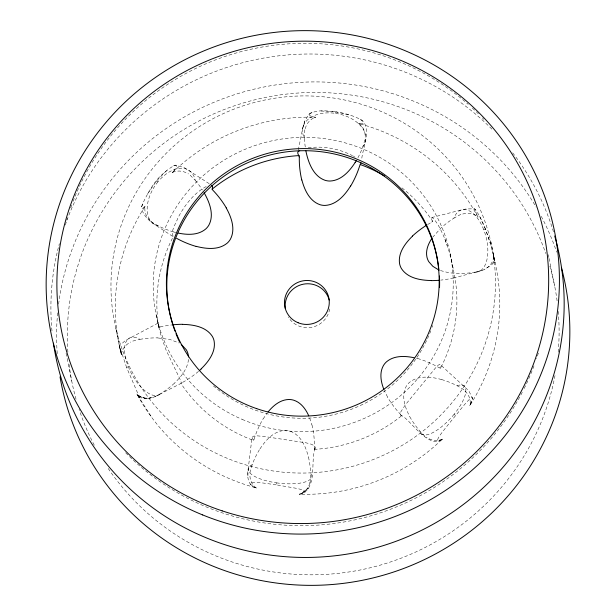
<?xml version="1.0" encoding="UTF-8"?>
<svg xmlns="http://www.w3.org/2000/svg" width="616" height="616" viewBox="0 0 616 616"><rect width="100%" height="100%" fill="white"/><g stroke="black" fill="none" stroke-linecap="round" stroke-linejoin="round"><path stroke-width="0.46" stroke-dasharray="3.08 2.31" d="M314.545 448.032L314.537 448.771M314.537 449.018L314.53 449.349A150.142 147.024 -11.5 0 0 401.709 415.708L400.793 414.745M314.53 449.349L315.377 447.362L314.191 445.661L311.319 444.236L306.183 442.85L264.433 436.513L257.465 435.866L253.538 436.143L252.036 437.375L248.179 469.107C246.785 476.461 247.963 486.224 256.395 487.911A192.408 188.411 -11.5 0 1 137.106 394.356M173.65 171.225C185 154.716 156.895 177.362 156.479 181.019C154.447 180.673 133.965 216.516 144.437 206.93M247.886 475.922L248.179 469.107M160.098 326.896C157.434 328.528 157.889 319.843 158.435 325.294M188.481 359.428C187.503 368.976 181.073 376.853 174.351 383.229M439.293 367.69L440.455 368.353L440.625 365.365L439.893 364.333L438.199 365.173L435.158 368.353L405.274 404.951L400.87 411.75L400.285 413.906L400.785 415.276C409.324 417.648 428.428 450.619 442.457 438.969A192.408 188.411 -11.5 0 1 299.361 494.194L303.919 493.2L304.951 492.492L305.066 491.583L302.803 490.059L297.844 488.573L276.176 484.83L276.422 482.836A32.071 10.418 6.9 0 1 252.167 464.703A92.423 90.506 -11.5 0 1 259.952 448.841M315.246 448.279C310.041 460.406 317.987 488.38 300.824 494.009L308.423 488.18L300.824 494.009M298.306 150.004L302.787 127.928L304.627 121.391L308.955 114.214C317.871 108.709 329.837 111.211 339.77 112.459C345.938 113.66 352.021 115.446 357.727 118.103C374.351 123.608 362.3 148.664 361.738 159.221M305.251 146.978A93.378 91.438 -11.5 0 1 304.458 138.215A32.071 20.983 11.8 0 1 335.551 113.359L335.882 111.796L350.874 115.369M302.787 127.928L304.627 121.391M141.672 206.899L142.874 203.319M154.724 396.766L180.95 383.452A150.142 147.024 -11.5 0 0 253.623 440.448L254.023 439.185M308.955 114.214L310.079 115.785L314.16 117.001M357.919 157.75A92.423 90.506 -11.5 0 0 362.87 146.747L364.934 139.855A22.137 21.675 -11.5 0 0 365.203 137.453M252.167 464.703L250.142 471.602A22.137 21.675 -11.5 0 0 249.873 474.012M493.608 256.795A192.408 188.411 -11.5 0 1 469.792 405.567C478.778 387.056 463.117 405.983 459.929 410.295C453.676 418.048 447.17 425.61 441.225 433.602C439.508 435.574 433.572 444.837 441.333 439.793M493.547 255.625L490.251 243.158L486.27 231.27L485.431 229.09L483.675 229.537A32.071 16.663 75.6 0 1 475.198 272.149L482.29 270.37A22.137 21.675 -11.5 0 0 484.546 269.377C487.964 266.967 496.504 263.571 494.086 258.004M470.555 404.088L472.595 398.367L468.707 390.706L440.093 364.387M444.275 237.553C441.095 230.561 438.03 223.015 432.386 217.625C429.976 217.587 434.473 221.829 431.623 222.122M147.617 193.801L156.479 181.019L166.597 170.601M263.117 418.965L267.282 412.92M260.006 448.872C265.65 440.132 273.835 430.946 284.969 430.43A16.262 15.924 -11.5 0 1 290.074 431.177C300.901 434.996 305.859 446.739 308.423 457.072M432.586 237.383L440.725 228.236A93.378 91.438 -11.5 0 1 453.93 218.164M492.708 263.194L494.579 260.291L495.11 262.878M309.502 113.56L312.05 112.374M182.12 382.79L180.95 383.452L181.212 382.428L180.095 379.364L166.235 350.412L161.454 337.375L158.289 325.202M128.297 366.666A32.071 14.745 62.4 0 0 161.161 393.324L155.286 396.542A22.553 22.084 -11.5 0 1 152.383 397.551L145.946 398.698L137.768 395.433L138.869 397.035L139.609 397.636L126.626 367.536L128.297 366.666A32.071 14.745 62.4 0 1 139.878 339.308L132.786 341.087A22.137 21.675 -11.5 0 0 130.53 342.088M157.996 323.169L125.325 340.533L119.419 345.869L121.052 353.014L120.312 349.95M206.183 186.532C193.732 193.362 184.738 205.166 178.147 217.494C176.307 222.984 170.085 231.216 173.288 236.559A150.142 147.024 -11.5 0 0 158.782 327.196M173.558 165.812L175.845 165.134L184.454 167.768L210.726 184.646M482.29 270.37L453.645 278.016M431.716 217.564L462.577 209.609L466.32 208.955L474.628 208.793C482.675 218.888 486.394 231.87 490.467 243.898M145.946 398.698L137.768 395.433L139.208 397.435L142.796 398.213L145.946 398.698L151.036 397.859M308.169 147.863C323.13 145.653 338.754 148.633 352.175 155.501M321.036 111.011L335.882 111.796M157.727 337.938L169.931 339.462L179.148 343.027M360.09 123.716C361.253 123.747 364.826 124.355 363.994 122.261M276.176 484.83C273.566 484.784 237.599 477.87 254.893 487.302M401.709 415.708L400.785 415.276M175.837 232.525L173.466 231.885M416.401 358.266L417.586 358.581M441.61 379.572C431.192 376.692 418.441 375.036 409.447 382.397A16.262 15.924 -11.5 0 0 406.198 386.371C400.993 396.088 404.997 407.638 409.817 416.662M440.463 270.57L448.741 272.734L457.349 273.527A92.423 90.506 -11.5 0 0 475.19 272.11M173.45 231.932A93.378 91.438 -11.5 0 1 158.066 225.779L152.314 222.445A22.553 22.084 -11.5 0 1 149.988 220.49M441.626 379.533A93.378 91.438 -11.5 0 1 457.01 385.685L462.762 389.012A22.553 22.084 -11.5 0 1 465.088 390.968M352.699 155.779L353.692 156.349M354.169 156.626L355.07 157.18M360.283 119.419L363.217 121.406M156.479 181.019L157.865 181.928A32.071 20.028 -56.7 0 1 195.249 180.342L190.182 175.214A22.137 21.675 -11.5 0 0 188.196 173.804M172.665 236.367L154.254 224.278C148.464 220.451 143.151 215.038 141.464 208.123M457.026 385.655A32.071 11.373 -47.9 0 1 454.108 414.275L455.578 415.608M253.623 440.448L252.052 437.984M409.763 416.693A92.423 90.506 -11.5 0 0 419.858 431.092L424.894 436.243A22.137 21.675 -11.5 0 0 426.88 437.66M475.729 209.964L474.459 208.809L477.97 217.109A192.408 188.411 -11.5 0 0 358.681 123.546M137.768 395.433L152.137 417.995M387.556 397.05L384.33 390.536M479.61 216.339L485.431 229.09M444.983 239.308L449.272 251.975L452.698 266.104M126.626 367.536L119.419 345.869L115.646 327.342M309.671 418.041L311.889 424.971M494.633 260.622L494.278 259.29M445.037 239.439L447.301 245.669M120.69 351.528L119.481 346.192L119.643 346.977M493.285 254.516L493.993 257.58M493.662 256.148L494.178 258.404M120.259 349.711L119.981 348.502M119.912 348.202L119.689 347.185M548.286 254.693L548.848 257.48M549.041 258.404L554.7 286.224M490.79 241.634L494.463 259.706M156.21 314.999L158.774 327.566M66.074 353.23L71.733 381.042M450.227 253.977L454.962 277.716A150.142 147.024 -11.5 0 1 440.455 368.353M452.814 266.697L453.145 268.376M304.42 138.215L304.566 131.639A22.553 22.084 -11.5 0 1 305.143 128.675M483.675 229.537A32.071 16.663 75.6 0 0 453.915 218.133L459.79 214.922A22.553 22.084 -11.5 0 1 462.693 213.914M493.809 256.818A16.147 15.808 -11.5 0 1 484.492 269.269M121.475 354.67A192.408 188.411 -11.5 0 1 145.284 205.898M172.619 172.488A192.408 188.411 -11.5 0 1 315.715 117.271M462.732 214.029A16.147 15.808 -11.5 0 1 478.101 216.955M359.875 123.624A12.204 1.794 14.1 0 1 358.481 123.454M358.805 123.392A16.147 15.808 -11.5 0 1 365.08 137.437M454.108 414.275A32.071 11.373 -47.9 0 1 419.827 431.123M442.38 439.123A12.204 2.479 -47 0 1 441.248 439.932M442.542 439.154A16.147 15.808 -11.5 0 1 426.957 437.56M470.416 404.212A12.204 2.071 -57.7 0 1 469.669 405.659M465.003 391.06A16.147 15.808 -11.5 0 1 469.993 405.605M276.422 482.836A32.071 10.418 6.9 0 0 310.656 473.25L310.51 479.825A22.553 22.084 -11.5 0 1 309.933 482.79M256.256 487.934A12.204 2.68 14.5 0 1 254.747 487.302M256.271 488.072A16.147 15.808 -11.5 0 1 249.996 474.027M300.677 493.97A12.204 2.726 3.5 0 1 299.23 494.14M309.81 482.767A16.147 15.808 -11.5 0 1 299.43 494.378M308.47 457.057A93.378 91.438 -11.5 0 1 310.618 473.25M139.886 339.354A92.423 90.506 -11.5 0 1 157.727 337.876M121.29 354.231A12.204 0.647 74.4 0 1 120.844 352.452M121.267 354.647A16.147 15.808 -11.5 0 1 130.584 342.196M137.607 395.056A12.204 0.993 63.8 0 1 136.96 393.971M152.345 397.435A16.147 15.808 -11.5 0 1 136.975 394.51M174.382 383.26A93.378 91.438 -11.5 0 1 161.146 393.301M335.551 113.359A32.071 20.983 11.8 0 1 362.909 146.762M315.538 117.309A12.204 2.056 3.4 0 1 313.96 117.032M305.267 128.698A16.147 15.808 -11.5 0 1 315.646 117.086M173.45 171.364A12.204 1.586 -46.5 0 1 172.441 172.596M172.534 172.303A16.147 15.808 -11.5 0 1 188.126 173.905M158.05 225.81A32.071 20.028 -56.7 0 1 157.865 181.928M195.218 180.365A92.423 90.506 -11.5 0 1 202.425 189.998M145.153 206.168A12.204 1.401 -57.2 0 1 144.298 207.192M150.073 220.405A16.147 15.808 -11.5 0 1 145.083 205.86M401.978 187.895A150.142 147.024 -11.5 0 1 432.794 221.46M427.612 224.57A96.404 94.402 -11.5 0 1 431.677 222.214M453.63 277.939A97.574 95.549 -11.5 0 1 440.825 280.103M417.617 358.481A96.404 94.402 -11.5 0 1 439.239 367.783M400.862 414.691A97.574 95.549 -11.5 0 1 387.479 397.097M311.996 424.948A96.404 94.402 -11.5 0 1 314.437 448.025M254.1 439.208A97.574 95.549 -11.5 0 1 263.047 418.926M198.521 371.348A96.404 94.402 -11.5 0 1 182.066 382.705M160.114 326.981A97.574 95.549 -11.5 0 1 171.741 324.94M329.668 308.963A22.422 21.953 -11.5 0 1 311.658 327.296A22.422 21.953 -11.5 0 1 288.165 316.917M51.99 330.938A256.841 251.505 -11.5 0 1 59.359 243.659M66.913 220.158A256.841 251.505 -11.5 0 1 493.377 130.638M512.689 152.845A256.841 251.505 -11.5 0 1 553.638 232.371M432.694 325.51A136.506 133.672 -11.5 0 1 432.093 327.265M430.807 330.746A136.506 133.672 -11.5 0 1 212.104 384.777M538.376 353.068A246.092 240.979 -11.5 0 1 536.567 358.658M533.987 365.896A246.092 240.979 -11.5 0 1 523.523 389.843M522.276 392.276A246.092 240.979 -11.5 0 1 125.341 452.444M65.419 225.025A246.092 240.979 -11.5 0 1 67.252 218.565M70.694 207.923A246.092 240.979 -11.5 0 1 71.957 204.404M73.127 201.278A246.092 240.979 -11.5 0 1 468.206 104.335M472.357 108.07A246.092 240.979 -11.5 0 1 478.37 113.814M482.428 117.918A246.092 240.979 -11.5 0 1 483.76 119.304M57.234 353.623A256.841 251.505 -11.5 0 1 57.673 312.528M58.612 304.073A256.841 251.505 -11.5 0 1 263.171 87.156A256.841 251.505 -11.5 0 1 536.128 207.115M541.264 216.347A256.841 251.505 -11.5 0 1 556.718 252.183M549.872 266.258A246.092 240.979 -11.5 0 1 557.365 302.98M558.242 311.419A246.092 240.979 -11.5 0 1 558.088 353.569M555.001 375.575A246.092 240.979 -11.5 0 1 361.33 569.762A246.092 240.979 -11.5 0 1 107.115 466.836M94.287 445.206A246.092 240.979 -11.5 0 1 79.087 409.224M76.045 399.214A246.092 240.979 -11.5 0 1 68.954 363.355M67.899 352.09A246.092 240.979 -11.5 0 1 264.487 97.628A246.092 240.979 -11.5 0 1 545.799 253.484M229.429 459.205A192.408 188.411 -11.5 0 0 493.855 258.566A192.408 188.411 -11.5 0 0 186.363 135.689A192.408 188.411 -11.5 0 0 229.429 459.205M242.219 419.411A150.142 147.024 -11.5 0 0 452.413 267.883A150.142 147.024 -11.5 0 0 215.015 166.174A150.142 147.024 -11.5 0 0 242.219 419.411"/><path stroke-width="0.92" d="M299.199 156.888C298.86 154.693 295.711 152.152 299.715 150.566M360.699 162.339L360.861 163.563L359.721 165.727A97.574 95.549 -11.5 0 1 350.697 185.994M226.265 207.823A97.574 95.549 -11.5 0 0 212.89 190.229C211.042 189.066 214.029 186.294 211.611 185.285M350.627 185.947C344.914 195.095 336.59 204.843 325.017 205.421A16.262 15.924 -11.5 0 1 319.912 204.674C309.486 201.032 304.489 189.874 301.855 179.949M355.078 162.593C349.426 171.333 341.249 180.519 330.107 181.035A16.262 15.924 -11.5 0 1 325.002 180.288C314.175 176.469 309.217 164.718 306.653 154.393A93.378 91.438 -11.5 0 1 305.89 150.912M431.901 238.377C428.289 243.759 425.548 250.381 426.911 256.949A16.262 15.924 -11.5 0 0 428.767 261.669L432.84 266.312L438.153 269.592M268.045 411.958C273.188 405.667 280.218 399.73 288.727 399.499A16.262 15.924 -11.5 0 1 293.832 400.246C301.039 402.564 305.782 409.17 308.739 415.808M201.178 368.845C208.524 361.646 216.016 351.898 214.106 340.971A16.262 15.924 -11.5 0 0 212.25 336.251C205.875 326.572 193.162 324.609 182.436 324.37M412.574 236.067C405.22 243.266 397.728 253.022 399.638 263.948A16.262 15.924 -11.5 0 0 401.493 268.661C407.869 278.34 420.582 280.303 431.308 280.542M178.24 233.087C187.341 234.965 198.09 235.412 205.636 229.067A16.262 15.924 -11.5 0 0 208.886 225.094C214.083 215.377 210.079 203.827 205.259 194.802A92.423 90.506 -11.5 0 0 204.104 192.692M413.998 357.711C404.897 355.832 394.14 355.378 386.602 361.731A16.262 15.924 -11.5 0 0 383.352 365.704C379.24 373.026 380.927 381.982 383.868 389.412M196.157 246.338C206.252 248.964 218.518 250.296 227.142 243.189A16.262 15.924 -11.5 0 0 230.392 239.216C235.766 229.09 231.331 217.132 226.188 207.862M181.25 344.39L186.309 349.796A16.262 15.924 -11.5 0 1 188.173 354.508L188.504 356.972M356.364 160.545A92.423 90.506 -11.5 0 1 355.124 162.624M212.035 189.204A150.142 147.024 -11.5 0 1 299.214 155.571M360.121 164.464A150.142 147.024 -11.5 0 1 384.376 175.853M412.497 235.99A96.404 94.402 -11.5 0 1 426.611 225.186M439.647 280.218A97.574 95.549 -11.5 0 1 431.308 280.627M201.247 368.922A96.404 94.402 -11.5 0 1 199.43 370.555M172.919 324.809A97.574 95.549 -11.5 0 1 182.436 324.286M301.748 179.972A96.404 94.402 -11.5 0 1 299.307 156.888M196.127 246.439A96.404 94.402 -11.5 0 1 176.523 238.284M285.308 308.601A22.422 21.953 -11.5 0 1 303.334 284.184A22.422 21.953 -11.5 0 1 329.221 300.023M554.7 235.997A256.841 251.505 -11.5 0 1 360.214 551.659A256.841 251.505 -11.5 0 1 53.446 343.143M175.006 331.169A136.506 133.672 -11.5 0 1 273.104 154.254A136.506 133.672 -11.5 0 1 438.969 270.439M439.4 276.007A136.506 133.672 -11.5 0 1 439.547 287.487M179.71 342.25A136.506 133.672 -11.5 0 1 175.999 333.764M561.345 267.375A256.841 251.505 -11.5 0 1 367.036 579.317A256.841 251.505 -11.5 0 1 60.045 376.869M298.136 322.761A22.422 21.953 -11.5 0 0 329.106 299.584A22.422 21.953 -11.5 0 0 293.378 285.023A22.422 21.953 -11.5 0 0 298.136 322.761M222.191 510.872A246.092 240.979 -11.5 0 0 544.267 234.958A246.092 240.979 -11.5 0 0 141.896 101.27A246.092 240.979 -11.5 0 0 222.191 510.872M256.718 408.654A136.506 133.672 -11.5 0 0 436.998 257.457A136.506 133.672 -11.5 0 0 214.638 180.989A136.506 133.672 -11.5 0 0 256.718 408.654M202.672 514.938A256.841 251.505 -11.5 0 0 557.488 249.472A256.841 251.505 -11.5 0 0 148.202 82.683A256.841 251.505 -11.5 0 0 202.672 514.938"/></g></svg>
